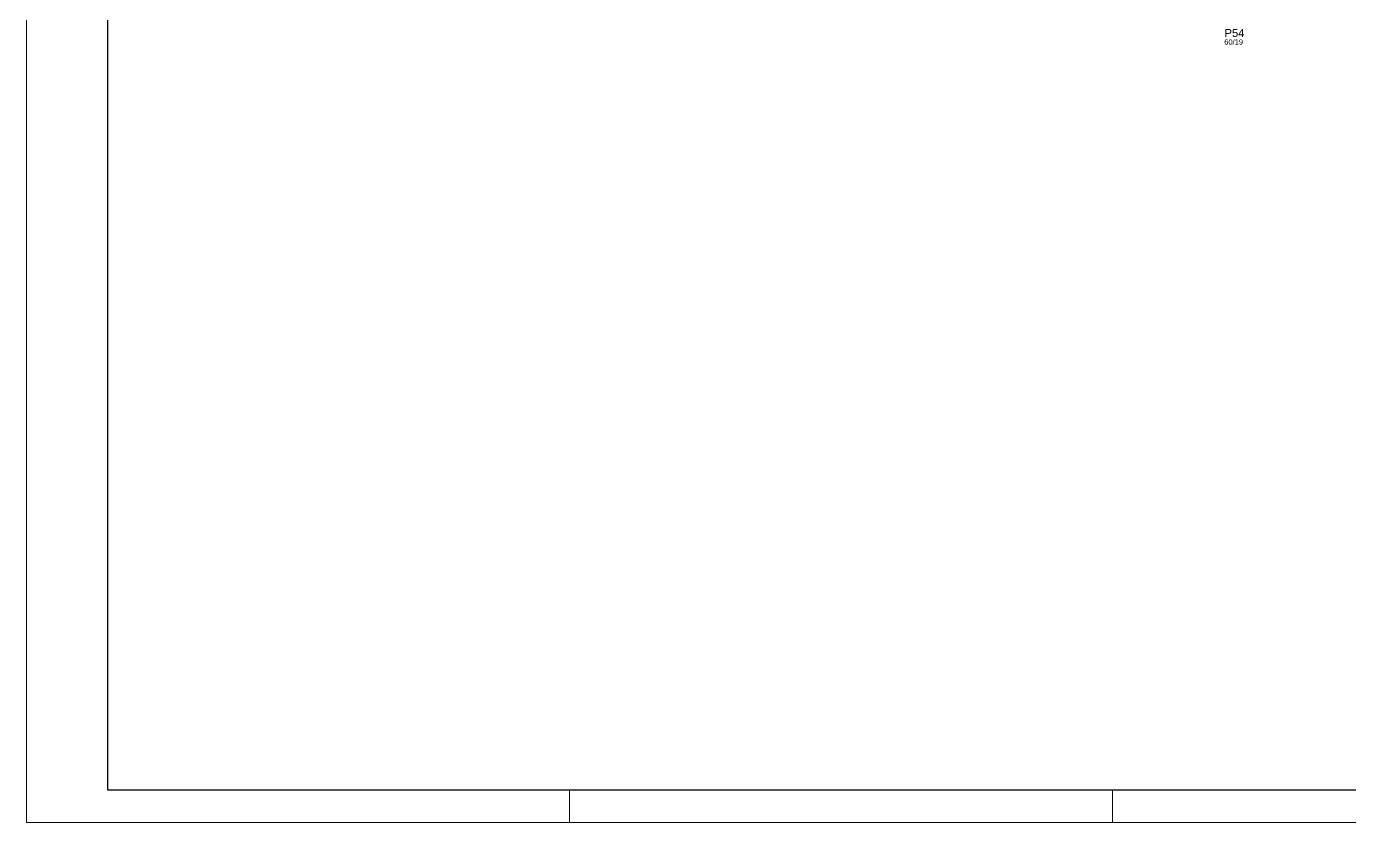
# Model space of a CAD drawing. Header units: millimetres. Extents: x 2332 to 8660, y 363 to 3984.
# Drawn here: x 2332 to 4813, y 363 to 1856 of the extents above; entities that cross this region are included whole.
import ezdxf

# ---------------------------------------------------------------- set-up
doc = ezdxf.new("R2010")
doc.units = ezdxf.units.MM
doc.layers.add('FOLHA', color=255, linetype='Continuous', lineweight=5)
doc.layers.add('P-D', color=2, linetype='Continuous')
doc.layers.add('PIL-N', color=4, linetype='Continuous')
doc.styles.get("Standard").update_dxf_attribs({"font": 'arial.ttf'})

msp = doc.modelspace()

# ---------------------------------------------------------------- linework, layer by layer
at = {"color": 30}
for p, q in [((2484.47, 423.75), (2484.47, 3923.08)), ((8599.15, 423.75), (2484.47, 423.75))]:
    msp.add_line(p, q, dxfattribs=at)
at = {"layer": 'FOLHA', "lineweight": 5}
msp.add_line((2332.06, 362.79), (2332.06, 3984.04), dxfattribs=at)
at = {"layer": 'FOLHA'}
for p, q in [((3350.16, 362.79), (3350.16, 423.75)), ((4368.26, 362.79), (4368.26, 423.75)), ((8660.11, 362.79), (2332.06, 362.79))]:
    msp.add_line(p, q, dxfattribs=at)

# ---------------------------------------------------------------- texts
at = {"layer": 'P-D', "linetype": 'Continuous'}
msp.add_text('60/19', height=10, dxfattribs=at).set_placement((4577.91, 1822.02))
at = {"layer": 'PIL-N', "linetype": 'Continuous'}
msp.add_text('P54', height=15, dxfattribs=at).set_placement((4578.28, 1836.28))

doc.saveas('drawing.dxf')
